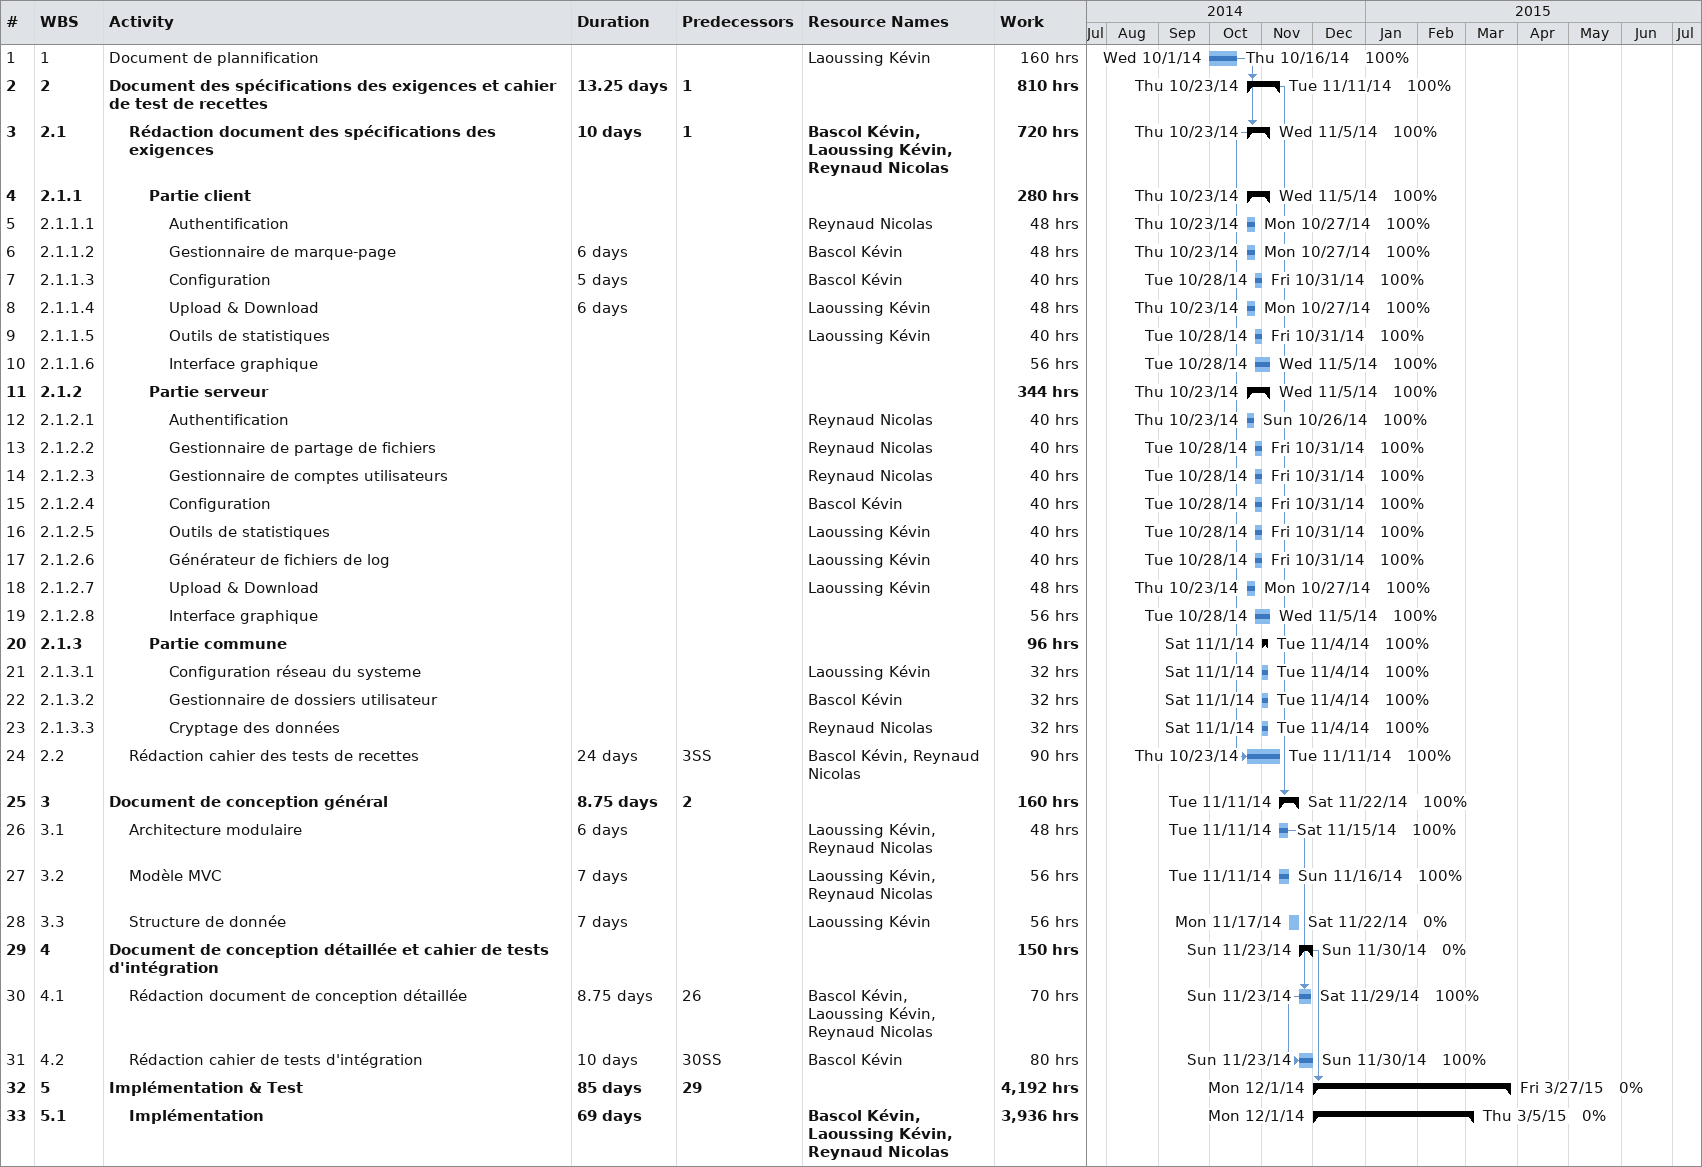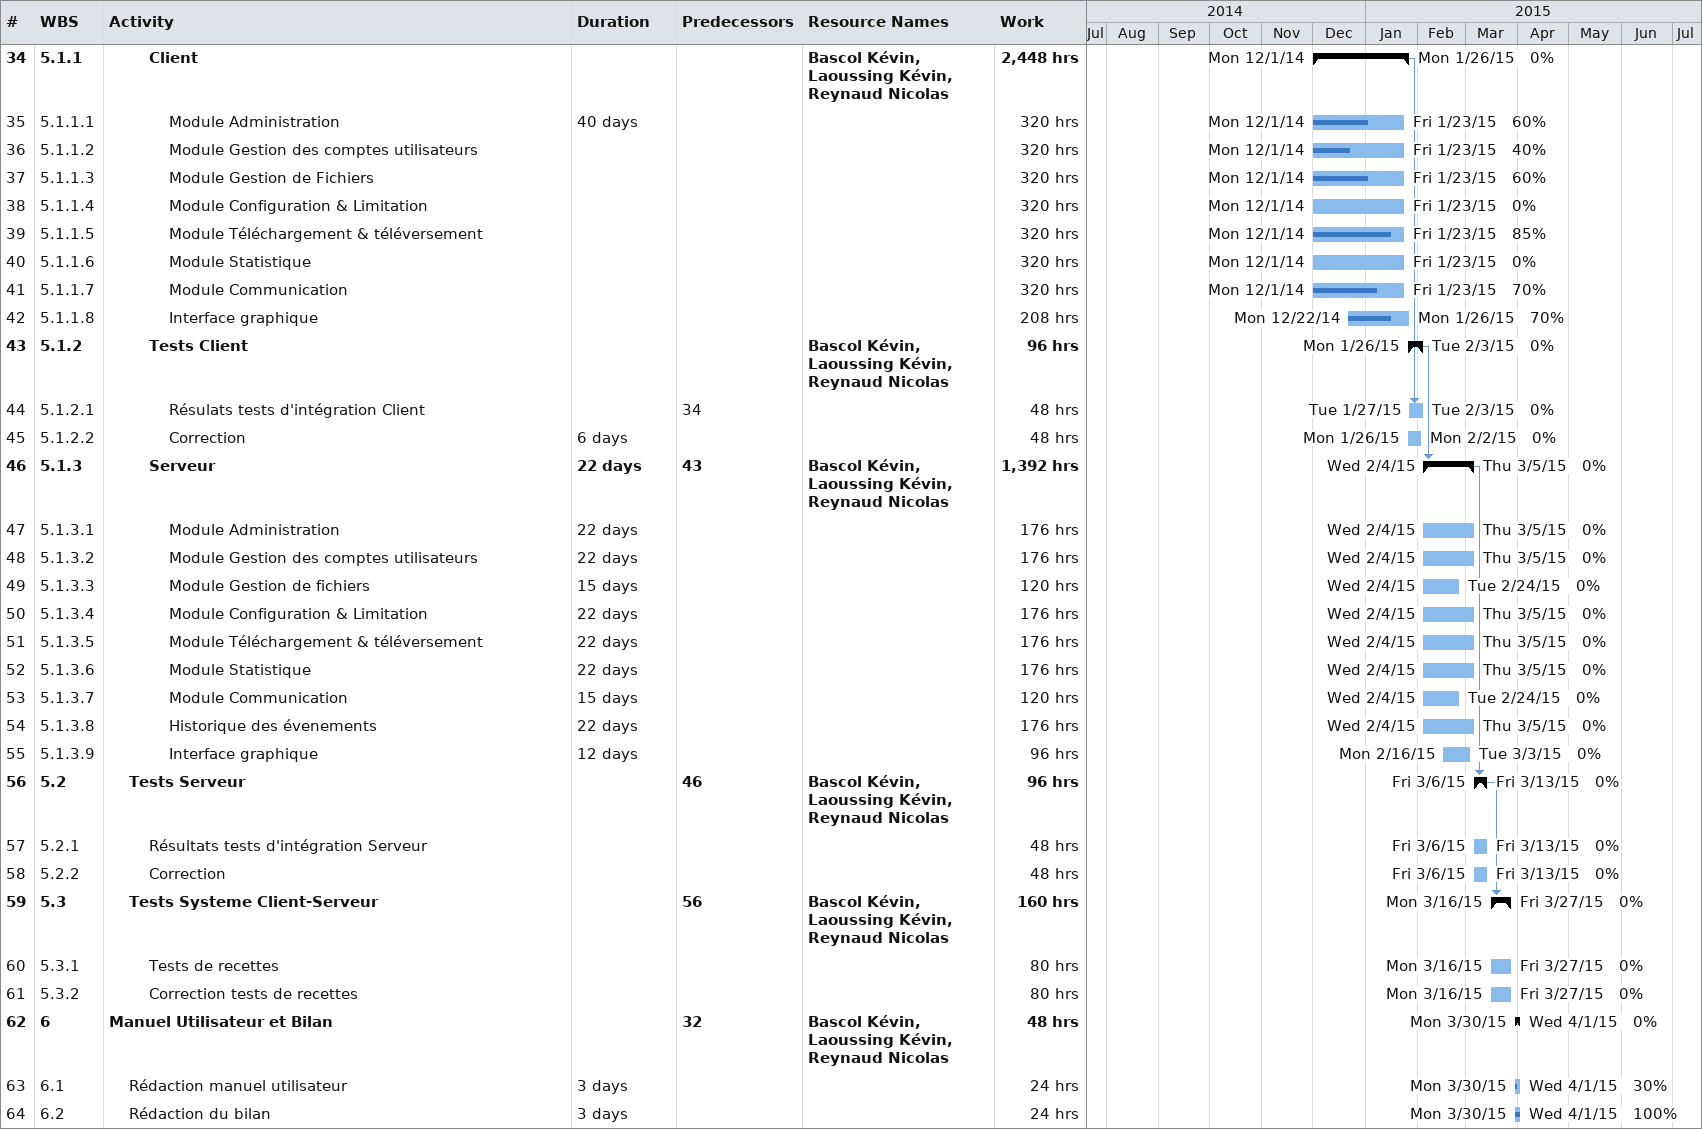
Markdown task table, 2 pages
| ID | WBS | Task | Duration | Start | Finish | Predecessors | Resources | % complete | Work (h) |
|---|---|---|---|---|---|---|---|---|---|
| 1 | 1 | Document de plannification |  | 2014-10-01 | 2014-10-16 |  | Laoussing Kévin | 100 | 160 |
| 2 | 2 | **Document des spécifications des exigences et cahier de test de recettes** | 13.25d | 2014-10-23 | 2014-11-11 | 1 |  | 100 | 810 |
| 3 | 2.1 | **Rédaction document des spécifications des exigences** | 10d | 2014-10-23 | 2014-11-05 | 1 | Bascol Kévin, Laoussing Kévin, Reynaud Nicolas | 100 | 720 |
| 4 | 2.1.1 | **Partie client** |  | 2014-10-23 | 2014-11-05 |  |  | 100 | 280 |
| 5 | 2.1.1.1 | Authentification |  | 2014-10-23 | 2014-10-27 |  | Reynaud Nicolas | 100 | 48 |
| 6 | 2.1.1.2 | Gestionnaire de marque-page | 6d | 2014-10-23 | 2014-10-27 |  | Bascol Kévin | 100 | 48 |
| 7 | 2.1.1.3 | Configuration | 5d | 2014-10-28 | 2014-10-31 |  | Bascol Kévin | 100 | 40 |
| 8 | 2.1.1.4 | Upload & Download | 6d | 2014-10-23 | 2014-10-27 |  | Laoussing Kévin | 100 | 48 |
| 9 | 2.1.1.5 | Outils de statistiques |  | 2014-10-28 | 2014-10-31 |  | Laoussing Kévin | 100 | 40 |
| 10 | 2.1.1.6 | Interface graphique |  | 2014-10-28 | 2014-11-05 |  |  | 100 | 56 |
| 11 | 2.1.2 | **Partie serveur** |  | 2014-10-23 | 2014-11-05 |  |  | 100 | 344 |
| 12 | 2.1.2.1 | Authentification |  | 2014-10-23 | 2014-10-26 |  | Reynaud Nicolas | 100 | 40 |
| 13 | 2.1.2.2 | Gestionnaire de partage de fichiers |  | 2014-10-28 | 2014-10-31 |  | Reynaud Nicolas | 100 | 40 |
| 14 | 2.1.2.3 | Gestionnaire de comptes utilisateurs |  | 2014-10-28 | 2014-10-31 |  | Reynaud Nicolas | 100 | 40 |
| 15 | 2.1.2.4 | Configuration |  | 2014-10-28 | 2014-10-31 |  | Bascol Kévin | 100 | 40 |
| 16 | 2.1.2.5 | Outils de statistiques |  | 2014-10-28 | 2014-10-31 |  | Laoussing Kévin | 100 | 40 |
| 17 | 2.1.2.6 | Générateur de fichiers de log |  | 2014-10-28 | 2014-10-31 |  | Laoussing Kévin | 100 | 40 |
| 18 | 2.1.2.7 | Upload & Download |  | 2014-10-23 | 2014-10-27 |  | Laoussing Kévin | 100 | 48 |
| 19 | 2.1.2.8 | Interface graphique |  | 2014-10-28 | 2014-11-05 |  |  | 100 | 56 |
| 20 | 2.1.3 | **Partie commune** |  | 2014-11-01 | 2014-11-04 |  |  | 100 | 96 |
| 21 | 2.1.3.1 | Configuration réseau du systeme |  | 2014-11-01 | 2014-11-04 |  | Laoussing Kévin | 100 | 32 |
| 22 | 2.1.3.2 | Gestionnaire de dossiers utilisateur |  | 2014-11-01 | 2014-11-04 |  | Bascol Kévin | 100 | 32 |
| 23 | 2.1.3.3 | Cryptage des données |  | 2014-11-01 | 2014-11-04 |  | Reynaud Nicolas | 100 | 32 |
| 24 | 2.2 | Rédaction cahier des tests de recettes | 24d | 2014-10-23 | 2014-11-11 | 3SS | Bascol Kévin, Reynaud Nicolas | 100 | 90 |
| 25 | 3 | **Document de conception général** | 8.75d | 2014-11-11 | 2014-11-22 | 2 |  | 100 | 160 |
| 26 | 3.1 | Architecture modulaire | 6d | 2014-11-11 | 2014-11-15 |  | Laoussing Kévin, Reynaud Nicolas | 100 | 48 |
| 27 | 3.2 | Modèle MVC | 7d | 2014-11-11 | 2014-11-16 |  | Laoussing Kévin, Reynaud Nicolas | 100 | 56 |
| 28 | 3.3 | Structure de donnée | 7d | 2014-11-17 | 2014-11-22 |  | Laoussing Kévin | 0 | 56 |
| 29 | 4 | **Document de conception détaillée et cahier de tests d'intégration** |  | 2014-11-23 | 2014-11-30 |  |  | 0 | 150 |
| 30 | 4.1 | Rédaction document de conception détaillée | 8.75d | 2014-11-23 | 2014-11-29 | 26 | Bascol Kévin, Laoussing Kévin, Reynaud Nicolas | 100 | 70 |
| 31 | 4.2 | Rédaction cahier de tests d'intégration | 10d | 2014-11-23 | 2014-11-30 | 30SS | Bascol Kévin | 100 | 80 |
| 32 | 5 | **Implémentation & Test** | 85d | 2014-12-01 | 2015-03-27 | 29 |  | 0 | 4192 |
| 33 | 5.1 | **Implémentation** | 69d | 2014-12-01 | 2015-03-05 |  | Bascol Kévin, Laoussing Kévin, Reynaud Nicolas | 0 | 3936 |
| 34 | 5.1.1 | **Client** |  | 2014-12-01 | 2015-01-26 |  | Bascol Kévin, Laoussing Kévin, Reynaud Nicolas | 0 | 2448 |
| 35 | 5.1.1.1 | Module Administration | 40d | 2014-12-01 | 2015-01-23 |  |  | 60 | 320 |
| 36 | 5.1.1.2 | Module Gestion des comptes utilisateurs |  | 2014-12-01 | 2015-01-23 |  |  | 40 | 320 |
| 37 | 5.1.1.3 | Module Gestion de Fichiers |  | 2014-12-01 | 2015-01-23 |  |  | 60 | 320 |
| 38 | 5.1.1.4 | Module Configuration & Limitation |  | 2014-12-01 | 2015-01-23 |  |  | 0 | 320 |
| 39 | 5.1.1.5 | Module Téléchargement & téléversement |  | 2014-12-01 | 2015-01-23 |  |  | 85 | 320 |
| 40 | 5.1.1.6 | Module Statistique |  | 2014-12-01 | 2015-01-23 |  |  | 0 | 320 |
| 41 | 5.1.1.7 | Module Communication |  | 2014-12-01 | 2015-01-23 |  |  | 70 | 320 |
| 42 | 5.1.1.8 | Interface graphique |  | 2014-12-22 | 2015-01-26 |  |  | 70 | 208 |
| 43 | 5.1.2 | **Tests Client** |  | 2015-01-26 | 2015-02-03 |  | Bascol Kévin, Laoussing Kévin, Reynaud Nicolas | 0 | 96 |
| 44 | 5.1.2.1 | Résulats tests d'intégration Client |  | 2015-01-27 | 2015-02-03 | 34 |  | 0 | 48 |
| 45 | 5.1.2.2 | Correction | 6d | 2015-01-26 | 2015-02-02 |  |  | 0 | 48 |
| 46 | 5.1.3 | **Serveur** | 22d | 2015-02-04 | 2015-03-05 | 43 | Bascol Kévin, Laoussing Kévin, Reynaud Nicolas | 0 | 1392 |
| 47 | 5.1.3.1 | Module Administration | 22d | 2015-02-04 | 2015-03-05 |  |  | 0 | 176 |
| 48 | 5.1.3.2 | Module Gestion des comptes utilisateurs | 22d | 2015-02-04 | 2015-03-05 |  |  | 0 | 176 |
| 49 | 5.1.3.3 | Module Gestion de fichiers | 15d | 2015-02-04 | 2015-02-24 |  |  | 0 | 120 |
| 50 | 5.1.3.4 | Module Configuration & Limitation | 22d | 2015-02-04 | 2015-03-05 |  |  | 0 | 176 |
| 51 | 5.1.3.5 | Module Téléchargement & téléversement | 22d | 2015-02-04 | 2015-03-05 |  |  | 0 | 176 |
| 52 | 5.1.3.6 | Module Statistique | 22d | 2015-02-04 | 2015-03-05 |  |  | 0 | 176 |
| 53 | 5.1.3.7 | Module Communication | 15d | 2015-02-04 | 2015-02-24 |  |  | 0 | 120 |
| 54 | 5.1.3.8 | Historique des évenements | 22d | 2015-02-04 | 2015-03-05 |  |  | 0 | 176 |
| 55 | 5.1.3.9 | Interface graphique | 12d | 2015-02-16 | 2015-03-03 |  |  | 0 | 96 |
| 56 | 5.2 | **Tests Serveur** |  | 2015-03-06 | 2015-03-13 | 46 | Bascol Kévin, Laoussing Kévin, Reynaud Nicolas | 0 | 96 |
| 57 | 5.2.1 | Résultats tests d'intégration Serveur |  | 2015-03-06 | 2015-03-13 |  |  | 0 | 48 |
| 58 | 5.2.2 | Correction |  | 2015-03-06 | 2015-03-13 |  |  | 0 | 48 |
| 59 | 5.3 | **Tests Systeme Client-Serveur** |  | 2015-03-16 | 2015-03-27 | 56 | Bascol Kévin, Laoussing Kévin, Reynaud Nicolas | 0 | 160 |
| 60 | 5.3.1 | Tests de recettes |  | 2015-03-16 | 2015-03-27 |  |  | 0 | 80 |
| 61 | 5.3.2 | Correction tests de recettes |  | 2015-03-16 | 2015-03-27 |  |  | 0 | 80 |
| 62 | 6 | **Manuel Utilisateur et Bilan** |  | 2015-03-30 | 2015-04-01 | 32 | Bascol Kévin, Laoussing Kévin, Reynaud Nicolas | 0 | 48 |
| 63 | 6.1 | Rédaction manuel utilisateur | 3d | 2015-03-30 | 2015-04-01 |  |  | 30 | 24 |
| 64 | 6.2 | Rédaction du bilan | 3d | 2015-03-30 | 2015-04-01 |  |  | 100 | 24 |
